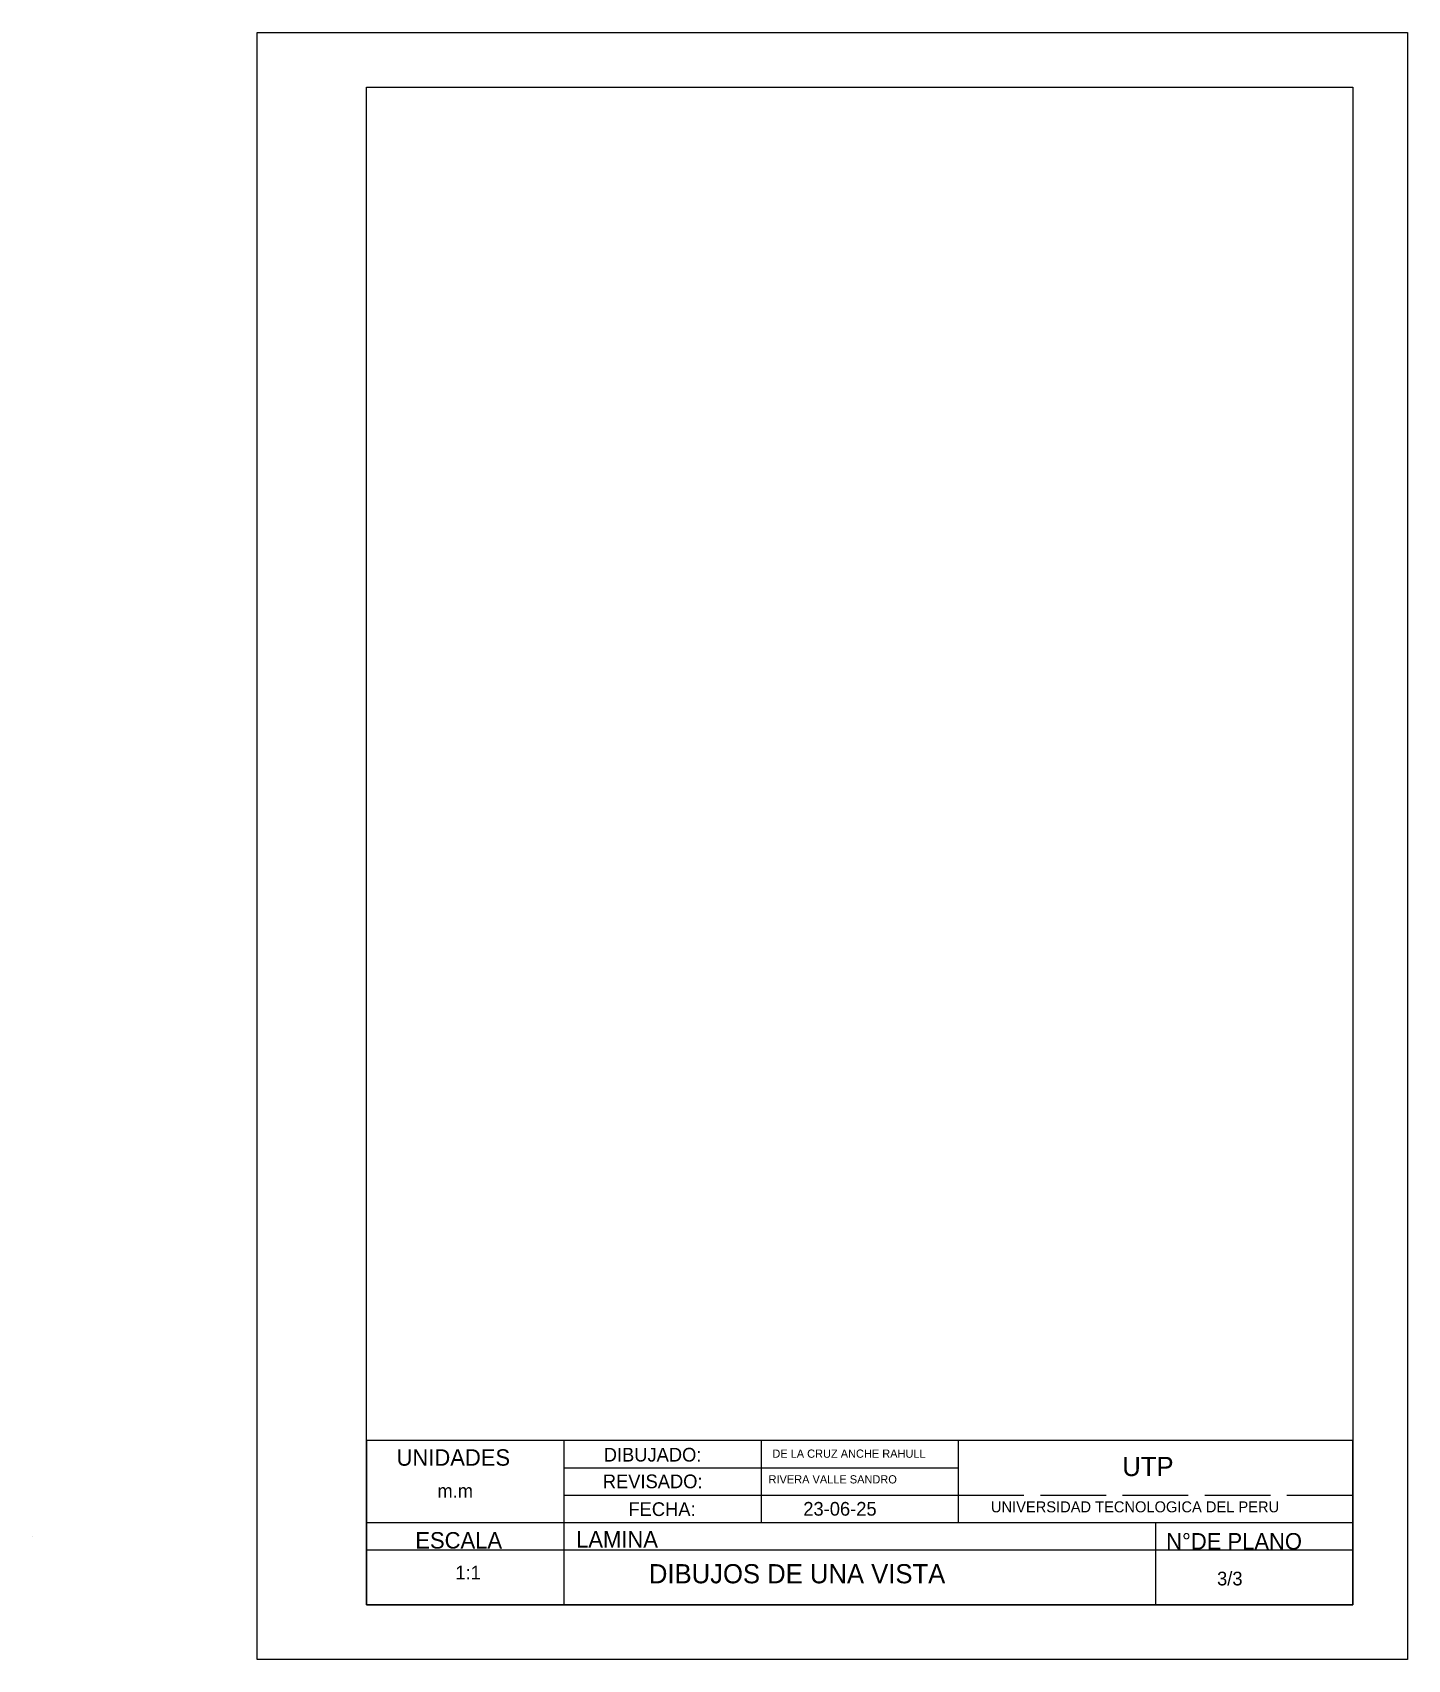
# Model space of a CAD drawing. Header units: millimetres. Extents: x 72 to 323, y -36 to 261.
import ezdxf

# ---------------------------------------------------------------- set-up
doc = ezdxf.new("R2010")
doc.units = ezdxf.units.MM
doc.linetypes.add('ACAD_ISO02W100', pattern=[15, 12, -3])

msp = doc.modelspace()

# ---------------------------------------------------------------- linework, layer by layer
for p, q in [((312.91, 3.57), (132.91, 3.57)), ((132.91, 3.57), (132.91, -26.43)), ((168.91, 3.57), (168.91, -26.43)), ((204.91, 3.57), (204.91, -11.43)), ((240.91, 3.57), (240.91, -11.43)), ((312.91, -26.43), (312.91, 3.57)), ((168.91, -1.43), (240.91, -1.43)), ((168.91, -6.43), (240.91, -6.43)), ((132.91, -11.43), (312.91, -11.43)), ((132.91, -11.43), (132.91, -16.43)), ((276.91, -11.43), (276.91, -26.43)), ((132.91, -16.43), (312.91, -16.43)), ((132.91, -26.43), (312.91, -26.43)), ((322.91, -26.43), (322.91, -26.43))]:
    msp.add_line(p, q)
at = {"linetype": 'ACAD_ISO02W100'}
msp.add_line((240.91, -6.43), (312.91, -6.43), dxfattribs=at)
at = {"extrusion": (1, 0, 0)}
msp.add_line((71.94, -14, 3.63), (71.94, -14, 9.63), dxfattribs=at)
for points in [[(112.91, 260.57), (322.91, 260.57), (322.91, -36.43), (112.91, -36.43)], [(132.91, 250.57), (312.91, 250.57), (312.91, -26.43), (132.91, -26.43)]]:
    msp.add_lwpolyline(points, close=True)

# ---------------------------------------------------------------- texts
for s, height, p in [('UNIDADES', 3, (138.38, -1.06)), ('DIBUJADO:', 2.5, (176.2, -0.3)), ('DE LA CRUZ ANCHE RAHULL', 1.5, (206.98, 0.39)), ('UTP', 3.5, (270.86, -2.95)), ('REVISADO:', 2.5, (176.03, -5.17)), ('RIVERA VALLE SANDRO', 1.5, (206.29, -4.3)), ('m.m', 2.5, (145.84, -6.91)), ('FECHA:', 2.5, (180.71, -10.24)), ('23-06-25', 2.5, (212.63, -10.18)), ('UNIVERSIDAD TECNOLOGICA DEL PERU', 2, (246.88, -9.57)), ('ESCALA', 3, (141.81, -16.18)), ('LAMINA', 3, (171.16, -16)), ('N°DE PLANO', 3, (278.87, -16.36)), ('1:1', 2.5, (149.11, -21.82)), ('DIBUJOS DE UNA VISTA', 3.5, (184.45, -22.53)), ('3/3', 2.5, (288.16, -22.91))]:
    msp.add_text(s, height=height).set_placement(p)

doc.saveas('drawing.dxf')
